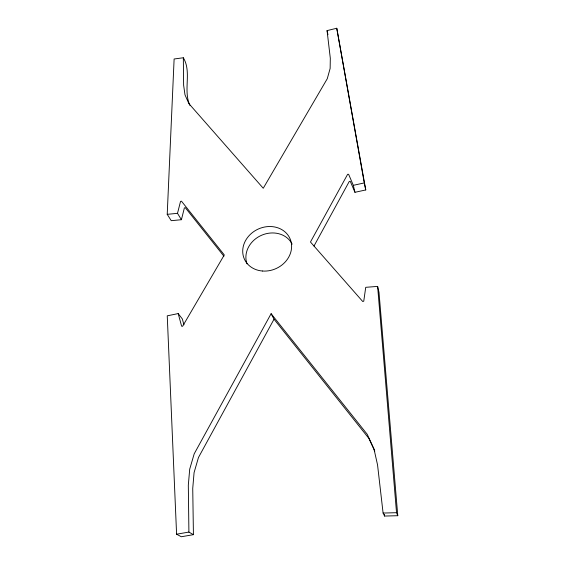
<?xml version="1.0" encoding="UTF-8"?>
<svg xmlns="http://www.w3.org/2000/svg" width="565" height="565" viewBox="0 0 565 565"><rect width="100%" height="100%" fill="white"/><g stroke="black" fill="none" stroke-linecap="round" stroke-linejoin="round"><path stroke-width="0.85" d="M223.902 256.206L185.263 207.645L184.374 207.92L181.414 219.714L171.251 220.689L167.219 214.333L174.119 58.993L183.335 57.764C191.973 72.136 182.905 90.379 189.932 105.38M181.414 219.714L177.502 213.33L180.532 201.423L181.436 201.14L224.291 254.935L182.615 326.266L181.633 326.238L178.187 313.582L167.247 315.835L176.591 534.2L181.301 536.75L193.428 534.667L192.736 488.435L194.078 472.615L198.456 457.53L274.025 319.197L271.115 313.695L194.19 453.843L189.713 469.134L188.315 485.18L188.908 532.075L193.428 534.667M313.992 246.036L349.318 181.365L350.286 181.351L354.954 192.305L365.76 189.946L336.761 28.25L327.064 30.609L330.313 58.266L330.137 68.45L327.276 78.697L263.248 188.265L188.872 103.6L184.995 94.828L183.625 85.202L183.335 57.764M271.115 313.695L367.236 434.323L373.959 448.871L377.554 464.939L383.091 513.055L384.567 516.057L397.781 515.711L379.002 292.373L377.618 286.399L365.725 287.317L363.754 301.187L362.723 301.498L310.468 242.011L347.63 174.295L348.612 174.281L353.33 185.327L364.277 182.919L336.761 28.25M176.591 534.2L188.908 532.075M167.219 214.333L177.502 213.33M383.091 513.055L396.531 512.695L397.781 515.711M274.025 319.197L368.896 438.44L374.793 451.202M178.187 313.582L182.333 318.95L183.936 324.797M353.33 185.327L354.954 192.305M327.064 30.609L327.954 34.698M364.277 182.919L365.76 189.946M384.362 514.327L384.567 516.057M377.618 286.399L396.531 512.695M246.997 263.806A24.655 21.47 -24.7 0 1 261.574 235.259A24.655 21.47 -24.7 0 1 292.154 244.158M262.52 271.023A25.001 21.675 -24.7 0 0 290.276 239.292A25.001 21.675 -24.7 0 0 248.685 236.114A25.001 21.675 -24.7 0 0 262.52 271.023"/></g></svg>
